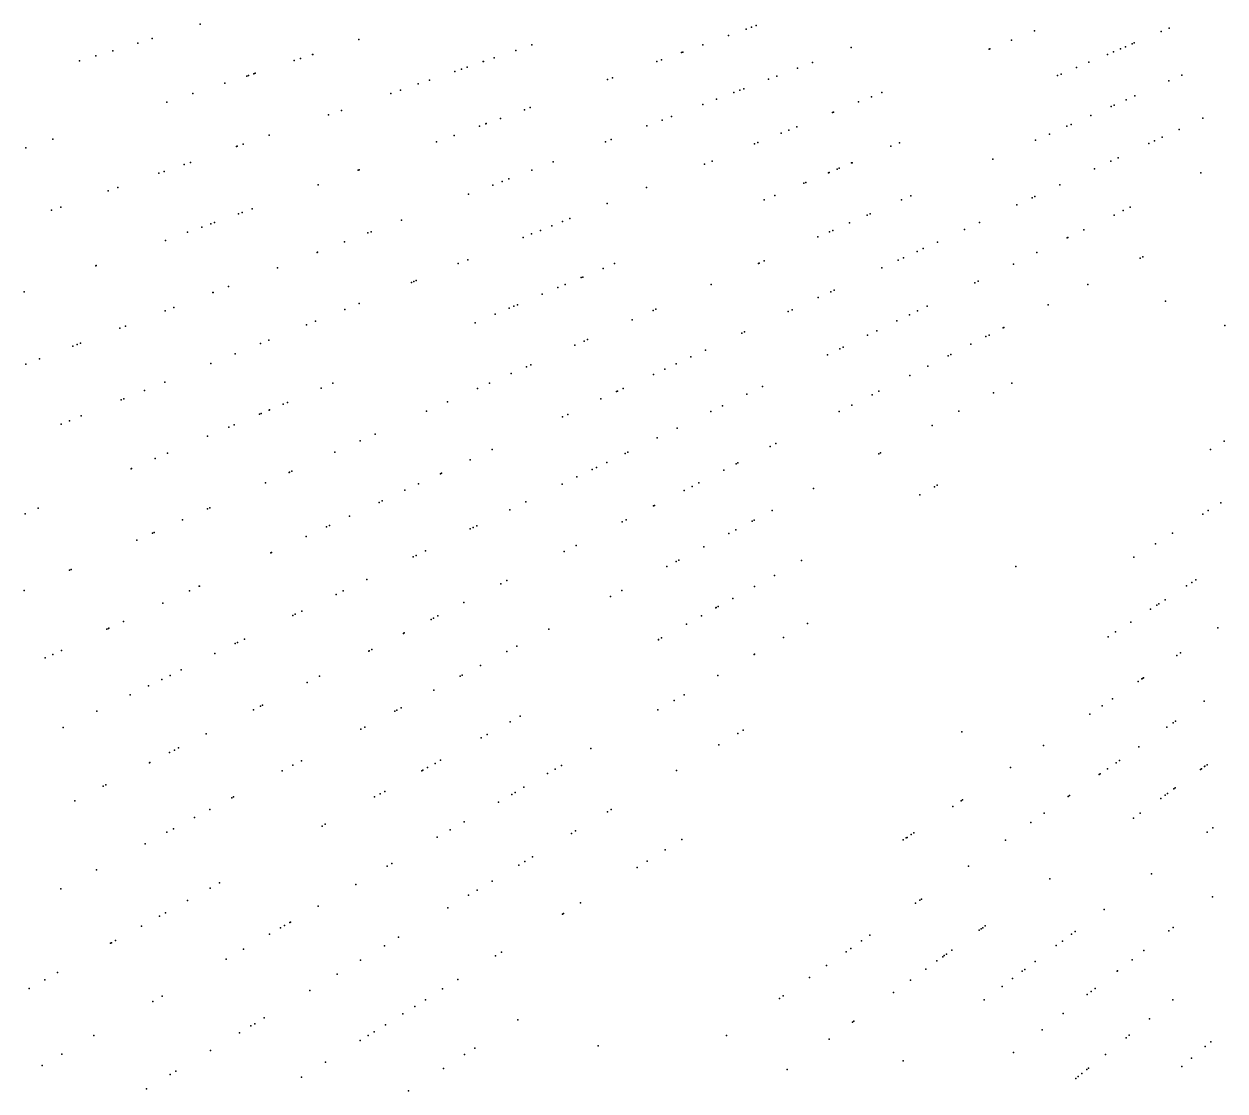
# Model space of a CAD drawing. Header units: metres. Extents: x -4327 to 4266, y -3886 to 3992.
# Drawn here: x -1634 to -1100, y -950 to -476 of the extents above; entities that cross this region are included whole.
import ezdxf

# ---------------------------------------------------------------- set-up
doc = ezdxf.new("R2010")
doc.units = ezdxf.units.M

msp = doc.modelspace()

# ---------------------------------------------------------------- linework, layer by layer
for p in [(-1555.61, -475.6, 2509.38), (-1555.56, -475.58, 2453.21), (-1312.75, -477.8, 2499.32), (-1310.39, -476.94, 2504.44), (-1308.42, -476.23, 2503.89), (-1184.6, -478.61, 2472.39), (-1128.24, -478.91, 2487.14), (-1124.8, -477.45, 2489.81), (-1583.24, -484.04, 2458.83), (-1576.82, -482.08, 2463.34), (-1484.97, -482.5, 2488.17), (-1408.04, -484.83, 2510.86), (-1332.03, -484.82, 2523.07), (-1320.64, -480.67, 2527.27), (-1194.85, -482.75, 2520.68), (-1144.17, -485.67, 2508.43), (-1141.12, -484.38, 2481.31), (-1140.29, -484.02, 2482.88), (-1601.89, -489.75, 2484.88), (-1594.37, -487.45, 2490.76), (-1510.91, -490.92, 2510.28), (-1505.61, -489.2, 2495.46), (-1505.46, -489.15, 2498.22), (-1424.83, -490.61, 2528.22), (-1415.24, -487.31, 2474.23), (-1341.48, -488.26, 2474.19), (-1340.92, -488.05, 2476.27), (-1266.05, -485.99, 2512.36), (-1204.82, -486.78, 2491.22), (-1204.5, -486.65, 2513.93), (-1152.22, -489.09, 2478.33), (-1149.51, -487.94, 2506.38), (-1146.45, -486.64, 2509.99), (-1609.17, -491.97, 2481.54), (-1513.74, -491.84, 2493.87), (-1439.39, -495.62, 2461.55), (-1436.86, -494.75, 2502.77), (-1429.78, -492.31, 2463.11), (-1429.62, -492.26, 2496.3), (-1352.54, -492.28, 2478.94), (-1350.46, -491.53, 2481.37), (-1290.02, -495.19, 2533.41), (-1283.35, -492.63, 2491.14), (-1165.91, -494.9, 2535.21), (-1160.5, -492.6, 2502.92), (-1544.63, -501.88, 2469.85), (-1534.86, -498.71, 2471.8), (-1534.09, -498.46, 2509.26), (-1531.7, -497.68, 2517.41), (-1531.04, -497.46, 2519.34), (-1453.62, -500.52, 2467.8), (-1442.32, -496.63, 2509.2), (-1374.43, -500.25, 2506.45), (-1372.21, -499.44, 2508.69), (-1302.89, -500.13, 2506.41), (-1299.17, -498.7, 2496.04), (-1174.4, -498.5, 2509.01), (-1172.76, -497.81, 2522.52), (-1124.96, -500.87, 2498.8), (-1119.11, -498.26, 2485.79), (-1558.74, -506.47, 2492.41), (-1470.81, -506.44, 2490.93), (-1466.54, -504.97, 2495.8), (-1458.64, -502.25, 2503.62), (-1318.3, -506.05, 2484.79), (-1315.63, -505.02, 2473.47), (-1313.9, -504.36, 2498.65), (-1252.42, -506.01, 2502.46), (-1570.43, -510.26, 2493.29), (-1332.02, -511.32, 2488.49), (-1326.04, -509.02, 2467.95), (-1262.82, -510.21, 2480.98), (-1257.15, -507.92, 2498.85), (-1150.49, -512.23, 2500.24), (-1149.27, -511.69, 2524.95), (-1143.82, -509.26, 2479), (-1140.02, -507.57, 2514.91), (-1498.48, -515.97, 2522.45), (-1492.77, -514, 2525.06), (-1422.09, -517.6, 2495.47), (-1411.37, -513.7, 2476.66), (-1408.83, -512.77, 2478.3), (-1345.99, -516.68, 2486.21), (-1274.38, -514.88, 2506.94), (-1273.97, -514.72, 2519.15), (-1159.61, -516.29, 2489.57), (-1109.74, -517.48, 2484.67), (-1431.42, -521, 2502.6), (-1428.6, -519.97, 2491.55), (-1428.37, -519.88, 2503.41), (-1357.02, -520.91, 2516.06), (-1350.14, -518.27, 2515.97), (-1293.9, -522.77, 2512.73), (-1290.33, -521.33, 2480.24), (-1170.19, -521, 2515.66), (-1168.37, -520.19, 2525.36), (-1120.33, -522.42, 2525.73), (-1621.07, -526.72, 2481.5), (-1524.82, -525.04, 2496.7), (-1450.41, -527.91, 2517.21), (-1442.66, -525.09, 2522.25), (-1375.37, -527.95, 2543.68), (-1372.83, -526.98, 2507.35), (-1307.56, -528.29, 2487.85), (-1297.17, -524.09, 2477.52), (-1244.7, -528.34, 2482.35), (-1184.14, -527.21, 2475.13), (-1178.01, -524.49, 2512.12), (-1131.27, -527.52, 2488.22), (-1127.92, -525.96, 2501.24), (-1633.04, -530.61, 2473.72), (-1539.37, -530.05, 2505.5), (-1539.1, -529.95, 2469.54), (-1536.49, -529.06, 2465.36), (-1309.12, -528.92, 2471.93), (-1248.44, -529.93, 2480.14), (-1133.73, -528.66, 2486.85), (-1562.61, -538.05, 2498.36), (-1559.9, -537.12, 2470.54), (-1398.56, -536.86, 2510.22), (-1331.31, -537.88, 2513.83), (-1327.96, -536.53, 2491.7), (-1265.96, -537.37, 2489.08), (-1265.73, -537.27, 2488.64), (-1203.16, -535.68, 2494.98), (-1150.63, -536.55, 2503.48), (-1147.42, -535.05, 2506.67), (-1573.94, -541.95, 2510.51), (-1571.49, -541.11, 2480.09), (-1485.23, -540.58, 2491.45), (-1484.85, -540.44, 2490.81), (-1418.36, -544.46, 2471.65), (-1408.11, -540.52, 2481), (-1276.23, -541.73, 2515.76), (-1275.94, -541.61, 2483.05), (-1272.33, -540.07, 2517.8), (-1271.51, -539.72, 2519.43), (-1157.93, -539.95, 2472.39), (-1110.73, -541.74, 2511.13), (-1596.42, -549.69, 2487.03), (-1592.17, -548.23, 2489.17), (-1503.09, -547.08, 2509.29), (-1503.09, -547.08, 2509.29), (-1425.5, -547.2, 2496.29), (-1421.26, -545.57, 2532.09), (-1357.1, -548.31, 2517.7), (-1287.16, -546.37, 2504.88), (-1286.35, -546.02, 2506.52), (-1173.39, -547.16, 2495.38), (-1436.19, -551.3, 2487.49), (-1304.74, -553.83, 2519.68), (-1300, -551.82, 2542.9), (-1243.7, -553.73, 2499.26), (-1239.66, -551.93, 2481.46), (-1185.72, -552.91, 2501.54), (-1184.43, -552.31, 2512.15), (-1621.65, -558.38, 2514.53), (-1617.5, -556.95, 2516.92), (-1538.46, -559.95, 2475), (-1536.94, -559.4, 2475.48), (-1532.48, -557.78, 2477.11), (-1374.56, -555.36, 2474.95), (-1259.05, -560.57, 2504.03), (-1257.69, -559.96, 2504.56), (-1192.42, -556.04, 2489.18), (-1149.25, -560.53, 2511.21), (-1145.14, -558.52, 2515.77), (-1142.06, -557.02, 2515.82), (-1554.87, -565.93, 2492.52), (-1550.79, -564.44, 2480.1), (-1549.11, -563.83, 2495.09), (-1465.98, -562.74, 2490.25), (-1399.24, -565.33, 2503.87), (-1394.44, -563.39, 2520.09), (-1391.16, -562.06, 2480.22), (-1266.84, -564.03, 2487.3), (-1209.02, -563.78, 2500.68), (-1561.12, -568.2, 2505.51), (-1480.96, -568.49, 2512.65), (-1479.53, -567.94, 2480.15), (-1411.95, -570.46, 2498.78), (-1408.18, -568.94, 2455.81), (-1404.31, -567.38, 2516.05), (-1280.88, -570.28, 2492.45), (-1275.73, -567.99, 2479.27), (-1274.24, -567.33, 2508.26), (-1215.79, -566.93, 2501.51), (-1170.09, -570.69, 2466.24), (-1169.78, -570.54, 2515.22), (-1162.73, -567.1, 2480.13), (-1571.01, -571.8, 2500.6), (-1491.38, -572.49, 2512.08), (-1234.04, -575.44, 2493.17), (-1227.81, -572.54, 2519.64), (-1503.53, -577.15, 2532.55), (-1503.37, -577.09, 2508.04), (-1436.55, -580.4, 2490.08), (-1307.04, -581.93, 2546.61), (-1304.84, -580.95, 2475.49), (-1245.19, -580.64, 2473.83), (-1242.87, -579.56, 2472.39), (-1236.79, -576.72, 2518.27), (-1183.52, -577.24, 2494.54), (-1137.67, -579.67, 2511.01), (-1136.42, -579.04, 2518.45), (-1601.98, -583.07, 2470.36), (-1601.84, -583.02, 2470.16), (-1521.2, -583.93, 2495.67), (-1440.84, -582.14, 2497.5), (-1376.33, -584.22, 2480.75), (-1371.35, -582.1, 2484), (-1307.39, -582.09, 2518.26), (-1252.54, -584.07, 2504.49), (-1193.99, -582.35, 2503.36), (-1542.97, -592.29, 2477.89), (-1461.58, -590.52, 2515.07), (-1460.6, -590.12, 2486.19), (-1459.52, -589.69, 2508.49), (-1393.29, -591.42, 2502.04), (-1386.09, -588.36, 2470.82), (-1385.44, -588.09, 2472.71), (-1328.36, -591.42, 2491.77), (-1211.11, -590.7, 2532.59), (-1209.61, -589.97, 2516.2), (-1209.59, -589.96, 2493.22), (-1160.83, -591.47, 2504.39), (-1633.81, -594.66, 2507.73), (-1633.81, -594.66, 2507.73), (-1549.85, -594.93, 2521.58), (-1549.83, -594.92, 2468.45), (-1403.56, -595.77, 2514.28), (-1396.46, -592.76, 2498.49), (-1280.78, -597.24, 2477.26), (-1275.2, -594.64, 2514.04), (-1273.63, -593.9, 2514.16), (-1571.06, -603.07, 2481.75), (-1567.19, -601.59, 2499.03), (-1491.18, -602.48, 2522.99), (-1484.88, -599.93, 2530.56), (-1418.2, -601.99, 2509.55), (-1416.1, -601.1, 2508.9), (-1414.4, -600.38, 2499.77), (-1354.22, -602.94, 2474.74), (-1352.93, -602.36, 2518.89), (-1292.33, -602.62, 2490.13), (-1236.58, -603.12, 2483.64), (-1232.38, -601.07, 2513.88), (-1178.53, -600.49, 2492.54), (-1126.31, -598.87, 2258.96), (-1504.25, -607.76, 2473.08), (-1433.36, -608.43, 2511.73), (-1424.39, -604.62, 2529.77), (-1363.45, -607.05, 2482.38), (-1294.09, -603.44, 2480.95), (-1245.8, -607.62, 2492.53), (-1240.14, -604.86, 2474.86), (-1591.26, -610.83, 2516.61), (-1588.77, -609.87, 2466.04), (-1508.34, -609.41, 2482.75), (-1314.77, -613.09, 2514.25), (-1313.5, -612.5, 2502.36), (-1258.82, -613.97, 2502.48), (-1254.68, -611.95, 2468.93), (-1204.82, -613.89, 2511.64), (-1198.54, -610.69, 2518.25), (-1198.21, -610.52, 2488.09), (-1099.93, -609.7, 2287.89), (-1612.2, -618.87, 2528.87), (-1610.26, -618.12, 2470.46), (-1608.81, -617.56, 2491.33), (-1528.76, -617.66, 2498.49), (-1525.04, -616.16, 2474.76), (-1389.02, -618.43, 2513.38), (-1384.77, -616.54, 2499.53), (-1383.39, -615.93, 2472.64), (-1269.7, -619.28, 2504.85), (-1212.88, -617.99, 2508.74), (-1206.2, -614.59, 2507.96), (-1626.95, -624.53, 2501.88), (-1539.99, -622.2, 2513.86), (-1337.37, -623.62, 2538.24), (-1330.81, -620.57, 2494.39), (-1276.62, -622.65, 2489.85), (-1271.11, -619.96, 2526.92), (-1222.93, -623.11, 2519.68), (-1221.81, -622.54, 2520.64), (-1633.01, -626.85, 2514.12), (-1550.74, -626.54, 2501.64), (-1410.53, -628.01, 2496.63), (-1408.56, -627.13, 2517.63), (-1348.89, -629, 2503.21), (-1343.87, -626.66, 2500.1), (-1232.04, -627.76, 2492.95), (-1571.19, -634.8, 2487.37), (-1496.51, -635.23, 2469.38), (-1426.87, -635.28, 2525.55), (-1417.31, -631.03, 2496.44), (-1353.99, -631.38, 2481.78), (-1240.03, -631.83, 2496.25), (-1194.65, -635.21, 2513.18), (-1580.3, -638.48, 2525.41), (-1501.72, -637.44, 2466.25), (-1432.25, -637.68, 2507.46), (-1370.45, -639.05, 2530.65), (-1369.99, -638.83, 2474.29), (-1367.54, -637.69, 2475.94), (-1312.49, -640.14, 2508.69), (-1305.57, -636.77, 2479.89), (-1256.86, -640.4, 2482.18), (-1253.76, -638.82, 2517.43), (-1202.78, -639.53, 2536.9), (-1590.61, -642.65, 2497.57), (-1589.54, -642.22, 2475.59), (-1518.6, -644.61, 2467.56), (-1516.72, -643.81, 2467.42), (-1445.58, -643.61, 2512.47), (-1377.44, -642.31, 2506.16), (-1323.28, -645.41, 2497.89), (-1265.9, -645.01, 2522.4), (-1608.49, -649.87, 2502.18), (-1529.17, -649.09, 2493.56), (-1528.42, -648.77, 2463.11), (-1524.86, -647.26, 2489.47), (-1524.65, -647.17, 2495.02), (-1454.92, -647.77, 2489.4), (-1394.46, -650.25, 2497.02), (-1392.11, -649.15, 2498.91), (-1328.47, -647.94, 2482.85), (-1271.51, -647.87, 2492.08), (-1218.29, -647.78, 2513.42), (-1617.34, -653.45, 2495.54), (-1613.71, -651.98, 2533.84), (-1542.86, -654.91, 2489.31), (-1540.45, -653.88, 2488.36), (-1343.5, -655.27, 2548.76), (-1230.13, -654.07, 2541.13), (-1552.31, -658.92, 2513.44), (-1484.34, -660.87, 2470.89), (-1477.68, -657.91, 2513.21), (-1352.41, -659.61, 2508.87), (-1100.31, -661.13, 2101.17), (-1570.01, -666.43, 2506.48), (-1495.68, -665.92, 2477.98), (-1425.78, -664.85, 2482.81), (-1366.57, -666.52, 2473.57), (-1365.35, -665.93, 2483.49), (-1302.15, -663.48, 2529.69), (-1299.6, -662.18, 2496.37), (-1253.77, -666.64, 2505.03), (-1253.13, -666.3, 2491.06), (-1106.32, -664.75, 2089.52), (-1575.61, -668.81, 2536.18), (-1435.48, -669.37, 2499.7), (-1379.31, -672.73, 2460.38), (-1374.73, -670.5, 2500.55), (-1317.23, -671.16, 2486.45), (-1316.44, -670.76, 2484.95), (-1586.25, -673.33, 2541.34), (-1586.24, -673.32, 2538.33), (-1586.01, -673.22, 2514.29), (-1516.01, -674.97, 2496.83), (-1515.76, -674.86, 2464.22), (-1514.76, -674.42, 2497.73), (-1448.73, -675.56, 2504.62), (-1448.29, -675.35, 2468.08), (-1388.03, -676.99, 2494.09), (-1381.25, -673.68, 2494.05), (-1322.68, -673.94, 2518.57), (-1526.55, -679.66, 2487.61), (-1464.54, -682.93, 2486.85), (-1458.49, -680.1, 2521.48), (-1394.57, -680.18, 2518.1), (-1340.35, -682.94, 2508.23), (-1336.88, -681.17, 2507.94), (-1333.9, -679.66, 2511.68), (-1282.89, -682.12, 2480.54), (-1229.14, -681.33, 2507.82), (-1227.95, -680.66, 2508.59), (-1476.02, -688.28, 2470.79), (-1474.67, -687.65, 2501.05), (-1410.77, -688.08, 2501.29), (-1235.53, -684.87, 2524.08), (-1101.82, -688.5, 2083.02), (-1633.33, -693.31, 2454.87), (-1627.59, -690.87, 2457.52), (-1552.28, -691.12, 2511.74), (-1551.32, -690.69, 2504.3), (-1417.93, -691.57, 2523.15), (-1353.99, -689.89, 2484.35), (-1353.52, -689.65, 2532.89), (-1301.3, -691.91, 2516.14), (-1109.83, -693.5, 2100.71), (-1107.37, -691.96, 2113.98), (-1563.43, -696.09, 2497.38), (-1499.38, -699.17, 2468.67), (-1498.03, -698.54, 2469.36), (-1489.15, -694.4, 2507.63), (-1432.49, -698.67, 2524.49), (-1367.86, -696.96, 2500.6), (-1366.09, -696.06, 2491.26), (-1310.08, -696.58, 2523.63), (-1309.31, -696.17, 2481.72), (-1576.7, -701.99, 2527.43), (-1576.02, -701.69, 2468.08), (-1575.98, -701.67, 2532.2), (-1508.49, -703.42, 2501.33), (-1435.46, -700.12, 2484.44), (-1434.21, -699.51, 2494.24), (-1320.48, -702.11, 2499.79), (-1317.33, -700.44, 2531.28), (-1123.32, -701.93, 2110.81), (-1583.73, -705.12, 2512.13), (-1455.43, -709.86, 2480.18), (-1388.39, -707.42, 2519.59), (-1331.59, -708.02, 2511.48), (-1130.88, -706.65, 2117.31), (-1524.06, -710.68, 2491.63), (-1523.81, -710.56, 2491.21), (-1460.84, -712.5, 2507.28), (-1459.56, -711.87, 2520.11), (-1393.79, -710.17, 2480.73), (-1343.99, -714.61, 2525.5), (-1342.74, -713.95, 2459), (-1288.2, -714.06, 2477.21), (-1140.49, -712.66, 2097.07), (-1613.59, -718.42, 2449.31), (-1612.96, -718.14, 2502.61), (-1348.1, -716.8, 2477.87), (-1300.23, -720.73, 2469.57), (-1192.91, -716.77, 2323.32), (-1556.02, -725.59, 2526.02), (-1555.79, -725.48, 2528.61), (-1481.47, -722.56, 2503.63), (-1421.93, -724.51, 2482.55), (-1419.16, -723.1, 2507.68), (-1309.11, -725.65, 2508.07), (-1116.99, -725.38, 2119.83), (-1114.73, -723.91, 2080.1), (-1112.94, -722.75, 2109.58), (-1633.86, -727.44, 2482.93), (-1560.27, -727.57, 2483.08), (-1495.13, -729.23, 2476.41), (-1491.95, -727.67, 2476.97), (-1373.1, -730.09, 2502.39), (-1368.14, -727.45, 2499.41), (-1318.72, -730.98, 2523.35), (-1572.09, -733.08, 2498.98), (-1510.33, -736.64, 2492.75), (-1438.33, -732.86, 2475.4), (-1326.27, -735.17, 2476.05), (-1326.16, -735.1, 2518.83), (-1325.21, -734.57, 2477.09), (-1132.97, -735.76, 2101.49), (-1130.24, -733.98, 2132.04), (-1129.37, -733.42, 2132.98), (-1126.51, -731.57, 2109.69), (-1589.56, -741.22, 2506.26), (-1514.37, -738.61, 2481.86), (-1513.24, -738.05, 2488.76), (-1452.91, -740.3, 2491.59), (-1451.83, -739.74, 2495.67), (-1449.87, -738.74, 2513.2), (-1332.73, -738.75, 2515.76), (-1141.85, -741.53, 2125.6), (-1597.1, -744.74, 2480.52), (-1596.34, -744.39, 2525.74), (-1596.09, -744.27, 2484.68), (-1465.22, -746.57, 2500.76), (-1464.84, -746.37, 2497.15), (-1400.59, -744.7, 2485.44), (-1339.29, -742.38, 2500.36), (-1285.49, -742.18, 2505.86), (-1148.58, -745.9, 2107.63), (-1103.1, -744.05, 2099.94), (-1539.96, -751.09, 2520.85), (-1538.95, -750.6, 2507.4), (-1535.8, -749.06, 2487.68), (-1414.79, -752.26, 2495.62), (-1351.84, -749.34, 2505.33), (-1351.72, -749.27, 2505.12), (-1350.41, -748.55, 2505.75), (-1296.24, -748.39, 2498.76), (-1151.86, -748.03, 2066.46), (-1624.43, -757.48, 2508.45), (-1620.98, -755.88, 2477.33), (-1617.15, -754.09, 2491.46), (-1549.04, -755.52, 2532.73), (-1480.55, -754.38, 2482.45), (-1480.4, -754.3, 2470.52), (-1479.17, -753.67, 2515.6), (-1419.21, -754.61, 2503.41), (-1309.3, -755.93, 2517.7), (-1309.1, -755.81, 2529.79), (-1121.3, -756.33, 2109.07), (-1119.68, -755.23, 2108.54), (-1563.94, -762.79, 2469.24), (-1430.85, -760.8, 2482.06), (-1572.64, -767.03, 2529.57), (-1568.91, -765.21, 2494.38), (-1507.95, -768.34, 2498.81), (-1502.47, -765.55, 2501.46), (-1439.89, -765.6, 2491.8), (-1439, -765.13, 2523.16), (-1325.4, -765.22, 2477.69), (-1138.53, -767.95, 2095.9), (-1136.86, -766.82, 2120.47), (-1136.58, -766.63, 2122.48), (-1136.14, -766.33, 2098.98), (-1586.7, -773.88, 2467.83), (-1578.57, -769.92, 2492.34), (-1451.61, -771.84, 2506.11), (-1340.43, -773.9, 2496.64), (-1528.75, -778.94, 2524.36), (-1527.77, -778.44, 2481.78), (-1344.84, -776.44, 2507.9), (-1154.46, -778.69, 2065.72), (-1149.87, -775.6, 2111.74), (-1109.21, -776.68, 2103.91), (-1601.56, -781.13, 2514.05), (-1531.9, -780.54, 2517.72), (-1469.07, -781.12, 2524.23), (-1468.15, -780.63, 2466.63), (-1466.19, -779.59, 2472.05), (-1413.21, -783.35, 2483.66), (-1352.01, -780.59, 2505.99), (-1160.08, -782.48, 2120.4), (-1616.49, -788.42, 2499.73), (-1484.12, -789.12, 2487.6), (-1482.35, -788.18, 2481.72), (-1417.71, -785.85, 2479.71), (-1314.14, -789.61, 2509.49), (-1125.75, -788.26, 2065.3), (-1122.9, -786.26, 2077.2), (-1121.86, -785.53, 2112.68), (-1552.81, -791.19, 2481.7), (-1430.62, -793.01, 2499.33), (-1428, -791.55, 2474.07), (-1316.47, -791.02, 2520.13), (-1216.93, -790.29, 2217.14), (-1569.16, -799.53, 2464.72), (-1566.98, -798.42, 2487.01), (-1565.15, -797.49, 2524.79), (-1381.83, -797.8, 2482.13), (-1324.91, -796.09, 2493.24), (-1180.64, -796.35, 2100.19), (-1138.23, -797, 2098.09), (-1578.01, -804.03, 2475.76), (-1577.88, -803.97, 2475.55), (-1514.3, -805.17, 2523.33), (-1510.53, -803.16, 2525.93), (-1451.13, -804.37, 2517.13), (-1448.63, -802.99, 2492.04), (-1394.85, -805.31, 2478.67), (-1195.29, -806.23, 2099.03), (-1148.29, -804.04, 2089.31), (-1146.85, -803.04, 2104.01), (-1109.06, -805.78, 2104.66), (-1108.9, -805.66, 2106.88), (-1107.91, -804.94, 2104.99), (-1519.11, -807.73, 2478.65), (-1457.03, -807.64, 2482.92), (-1456.57, -807.39, 2485.07), (-1454.5, -806.24, 2481.54), (-1401.06, -808.91, 2510.65), (-1397.69, -806.95, 2489.66), (-1343.81, -807.44, 2501.3), (-1155.85, -809.33, 2110.51), (-1155.37, -809, 2102.18), (-1152.14, -806.74, 2086.45), (-1110.88, -807.1, 2070.88), (-1110.36, -806.72, 2102.12), (-1598.63, -814.54, 2490.84), (-1597.42, -813.92, 2491.82), (-1473.52, -816.79, 2502.17), (-1411.6, -814.99, 2499.49), (-1122.61, -815.62, 2115.22), (-1122.1, -815.26, 2096.77), (-1611.21, -820.95, 2513.33), (-1541.5, -819.63, 2489), (-1540.73, -819.22, 2505.16), (-1477.99, -819.26, 2503.85), (-1475.57, -817.92, 2502.7), (-1422.97, -821.55, 2510.62), (-1417.03, -818.12, 2515.09), (-1415.5, -817.24, 2500.43), (-1217.2, -821.01, 2095.6), (-1216.57, -820.59, 2151.45), (-1169.69, -819.02, 2103.35), (-1169.08, -818.6, 2117.13), (-1128.49, -819.9, 2126.3), (-1126.45, -818.41, 2112.39), (-1125.49, -817.72, 2120.65), (-1551.29, -824.83, 2475.97), (-1374.46, -825.86, 2542.91), (-1372.79, -824.86, 2494.36), (-1220.89, -823.5, 2099.51), (-1180.34, -826.48, 2135), (-1137.58, -826.5, 2105.66), (-1558.11, -828.46, 2504.19), (-1501.37, -832.22, 2525.6), (-1499.94, -831.43, 2529.13), (-1499.92, -831.42, 2526.13), (-1438.16, -830.32, 2478.01), (-1186.28, -830.64, 2130.69), (-1140.62, -828.71, 2111.28), (-1570.3, -834.95, 2500.54), (-1567.42, -833.41, 2484.45), (-1450.13, -837.23, 2489.81), (-1444.41, -833.93, 2477.08), (-1390.49, -835.49, 2505.44), (-1388.62, -834.37, 2484.2), (-1341.34, -838.16, 2523.54), (-1241.68, -837.52, 2093.7), (-1241.28, -837.25, 2124.7), (-1239.43, -836.01, 2097.16), (-1238.3, -835.24, 2154.35), (-1107.9, -834.86, 2129.8), (-1105.4, -832.98, 2062.94), (-1579.96, -840.08, 2489.95), (-1348.78, -842.81, 2519.2), (-1242.96, -838.39, 2122.66), (-1197.57, -838.55, 2133.39), (-1470.37, -848.92, 2515.67), (-1411.25, -847.97, 2485.99), (-1407.74, -845.86, 2471.01), (-1356.82, -847.83, 2512.9), (-1601.71, -851.65, 2475.47), (-1472.35, -850.06, 2510.19), (-1413.92, -849.57, 2505.51), (-1361.22, -850.58, 2511.96), (-1213.96, -850.02, 2098.15), (-1132.54, -853.43, 2103.66), (-1546.92, -857.47, 2483.89), (-1486.38, -858.16, 2525.19), (-1425.73, -856.66, 2473.22), (-1177.75, -855.68, 2092.39), (-1617.53, -860.06, 2497.06), (-1551.11, -859.79, 2482.01), (-1436.29, -863.01, 2512.2), (-1432.43, -860.69, 2496.58), (-1234.89, -864.68, 2122.02), (-1105.47, -863.69, 2095.82), (-1561.2, -865.39, 2475.26), (-1503.1, -867.81, 2488.83), (-1445.48, -868.53, 2486.92), (-1386.43, -866.34, 2521.96), (-1237.5, -866.5, 2085.28), (-1235.54, -865.13, 2089.17), (-1153.64, -869.33, 2135.29), (-1573.66, -872.3, 2515.2), (-1571.01, -870.83, 2493.68), (-1515.67, -875.07, 2489.34), (-1515.38, -874.9, 2477.35), (-1394.47, -871.36, 2512.5), (-1394.08, -871.12, 2476.28), (-1581.61, -876.7, 2493.25), (-1524.69, -880.28, 2495.46), (-1519.9, -877.52, 2507.9), (-1518.09, -876.47, 2476.05), (-1257.8, -880.72, 2104.97), (-1209.25, -878.57, 2094.31), (-1208.34, -877.91, 2097.57), (-1207.65, -877.41, 2098.79), (-1206.61, -876.65, 2128.77), (-1206.6, -876.64, 2096.96), (-1168.22, -880.32, 2092.7), (-1166.51, -879.03, 2094.5), (-1124.91, -878.88, 2112.67), (-1122.91, -877.31, 2096.57), (-1595.35, -884.31, 2477.75), (-1594.96, -884.1, 2477.15), (-1593.24, -883.15, 2480.14), (-1473.63, -885.44, 2520.52), (-1467.35, -881.68, 2500.99), (-1261.47, -883.29, 2115.94), (-1174.96, -885.4, 2095.03), (-1172.23, -883.34, 2099.87), (-1543.98, -891.42, 2512.47), (-1536.22, -886.93, 2499.83), (-1424.26, -889.98, 2509.04), (-1421.52, -888.27, 2537.01), (-1268.34, -888.1, 2112.9), (-1266.25, -886.64, 2097.4), (-1225.39, -890.3, 2090.75), (-1224.74, -889.83, 2113.81), (-1223.8, -889.14, 2112.19), (-1221.38, -887.39, 2086.31), (-1141.23, -891.63, 2135.78), (-1136.04, -887.57, 2096.39), (-1484.33, -891.88, 2512.26), (-1277.12, -894.25, 2100.97), (-1232.99, -895.82, 2128.04), (-1228, -892.19, 2109.69), (-1190.11, -896.81, 2122.03), (-1188.96, -895.94, 2122.43), (-1184.26, -892.4, 2104.26), (-1147.8, -896.76, 2110.69), (-1147.65, -896.64, 2130.24), (-1624.67, -900.57, 2508.93), (-1618.96, -897.4, 2531.74), (-1494.7, -898.1, 2483.14), (-1440.94, -900.4, 2496.97), (-1284.62, -899.5, 2130.26), (-1239.74, -900.72, 2100.72), (-1194.38, -900.03, 2122.25), (-1631.57, -904.39, 2519.58), (-1506.76, -905.36, 2465.82), (-1447.75, -904.65, 2491.19), (-1247.37, -906.27, 2113.65), (-1198.99, -903.51, 2118.16), (-1161.13, -907.18, 2093.42), (-1159.4, -905.82, 2122.1), (-1157.68, -904.48, 2123.91), (-1576.54, -910.22, 2481.34), (-1572.46, -907.86, 2489.12), (-1460.15, -912.41, 2480.49), (-1455.38, -909.42, 2486.83), (-1297.99, -908.86, 2157.35), (-1296.36, -907.72, 2142.37), (-1206.95, -909.5, 2137.15), (-1123.04, -909.42, 2094.03), (-1527.02, -917.52, 2519.26), (-1465.51, -915.76, 2524.72), (-1171.89, -915.58, 2100.62), (-1133.49, -917.88, 2118.46), (-1532.99, -921.12, 2474.33), (-1531.3, -920.1, 2463.1), (-1478.17, -923.66, 2511.09), (-1473.2, -920.56, 2517.28), (-1414.27, -918.44, 2507.45), (-1265.5, -919.44, 2151.76), (-1264.93, -919.02, 2128.74), (-1181.22, -922.87, 2117.35), (-1602.88, -925.42, 2525.68), (-1538, -924.12, 2502.47), (-1484.45, -927.59, 2507.15), (-1480.92, -925.38, 2483.82), (-1321.57, -925.37, 2096.62), (-1275.92, -927.01, 2142.34), (-1143.91, -926.32, 2096.05), (-1142.46, -925.15, 2098.27), (-1106.22, -928.23, 2097.46), (-1617.02, -933.59, 2536.34), (-1551.02, -931.95, 2486.25), (-1438.04, -933.87, 2481.78), (-1433.49, -930.92, 2485.51), (-1378.66, -929.92, 2308.68), (-1193.99, -932.85, 2132.83), (-1153.08, -933.75, 2135.07), (-1108.67, -930.28, 2134.33), (-1625.78, -938.64, 2481.38), (-1499.86, -937.22, 2495.29), (-1242.93, -936.61, 2121.33), (-1119.17, -939.09, 2131.95), (-1114.75, -935.38, 2098.88), (-1568.89, -942.69, 2477.78), (-1566.42, -941.2, 2499.45), (-1510.44, -943.83, 2489.78), (-1447.39, -939.95, 2471.89), (-1294.55, -940.54, 2100.73), (-1166.3, -944.45, 2093.08), (-1165.18, -943.55, 2093.49), (-1163.59, -942.26, 2119.8), (-1161.37, -940.46, 2152.92), (-1160.56, -939.8, 2121.63), (-1579.43, -949.02, 2466.16), (-1462.91, -950.02, 2521.76)]:
    msp.add_point(p)

doc.saveas('drawing.dxf')
